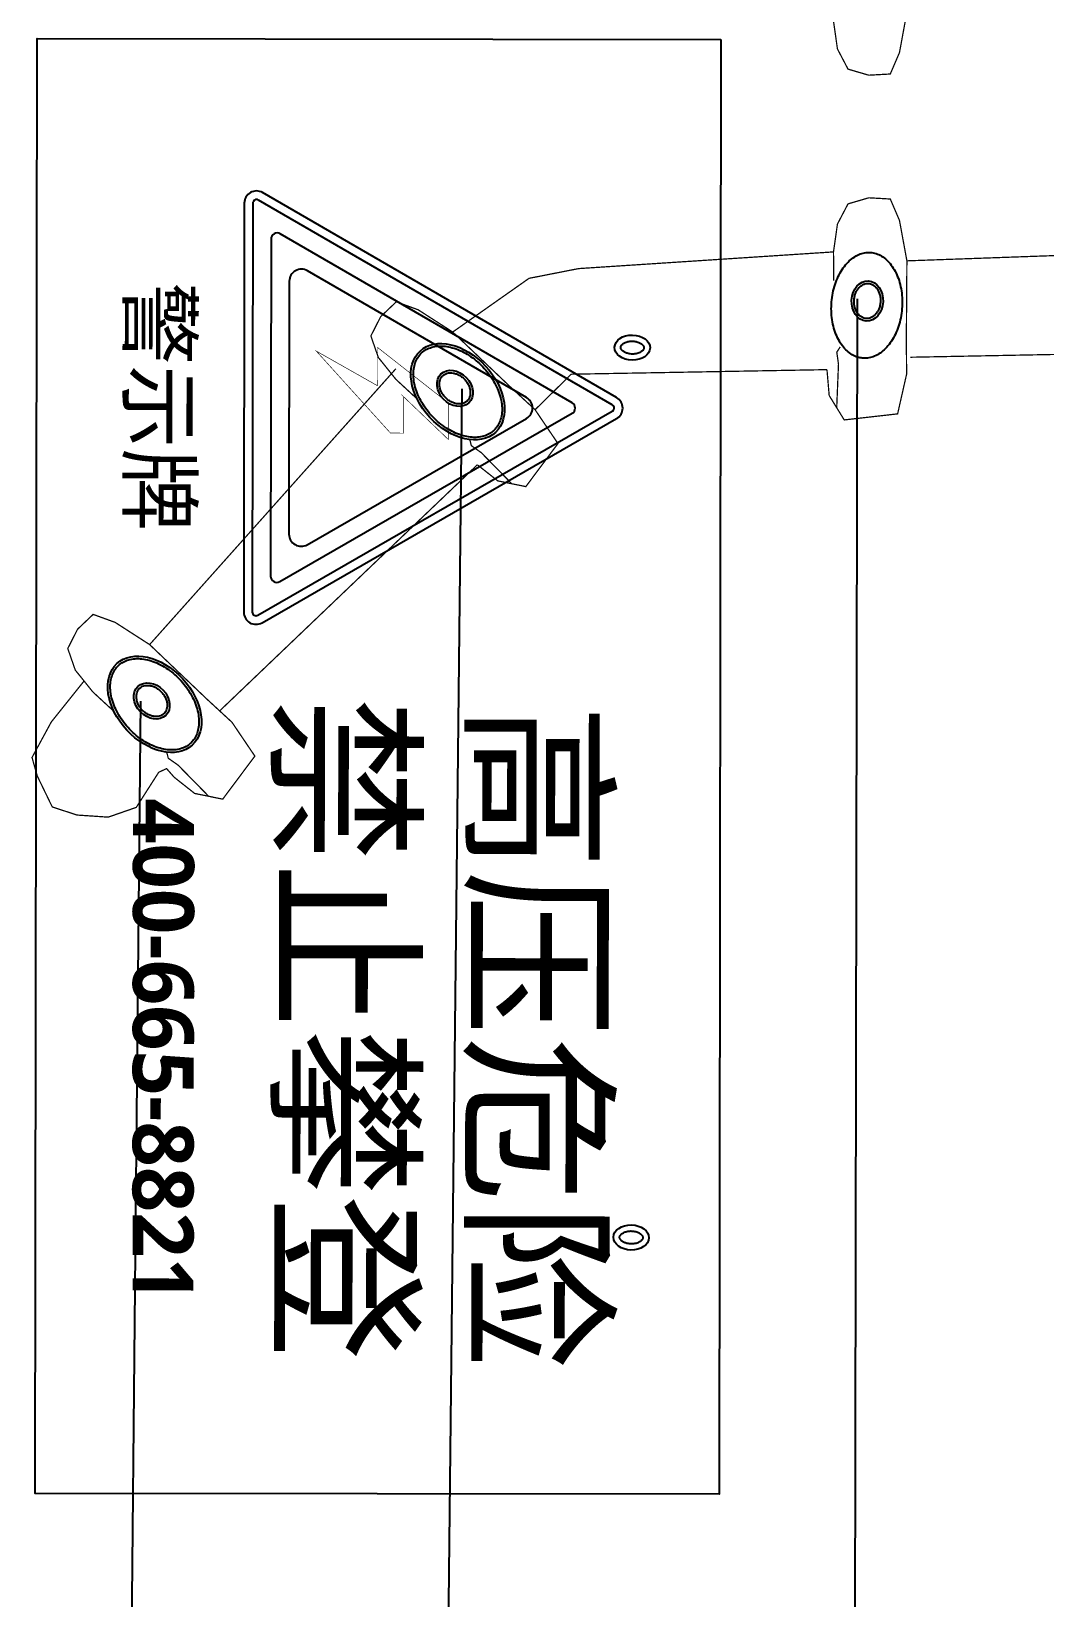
# Model space of a CAD drawing. Header units: millimetres. Extents: x -124346 to 101329, y -150859 to 114847.
# Drawn here: x -92182 to -90139, y -26287 to -23128 of the extents above; entities that cross this region are included whole.
import ezdxf

# ---------------------------------------------------------------- set-up
doc = ezdxf.new("R2010")
doc.units = ezdxf.units.MM
for name, color, linetype in [('电子围栏', 7, 'Continuous'), ('电子围栏HTL', 5, 'Continuous'), ('车辆管理门禁', 7, 'Continuous')]:
    doc.layers.add(name, color=color, linetype=linetype)

# ---------------------------------------------------------------- blocks, each defined once
blk = doc.blocks.new('终端')
at = {"layer": '电子围栏HTL', "color": 1, "const_width": 1.95, "elevation": 1.20516533591816e-09}
for points in [[(-74.4910659790039, 4077.61058139801), (-11.11022186279297, 4128.350340843201), (44.15044403076172, 4158.359416007996), (73.00540924072266, 4150.125025749207), (120.8124542236328, 4126.978308677673), (133.4135131835938, 4088.761382102966), (136.6961669921875, 4040.173529624939), (121.5591125488281, 3996.658496856689), (67.06207275390625, 3961.832492828369), (61.39421844482422, 3949.626497268677), (74.897216796875, 3937.730930328369)], [(-131.0013961791992, 3975.928010940552), (-558.9804840087891, 3593.992273330688)], [(-28.12882232666016, 3867.313312530518), (-410.0148773193359, 3467.611782073975)], [(-615.9134902954102, 3505.808861732483), (-699.2366790771484, 3387.449204444885), (-714.3454360961914, 3310.547803878784), (-740.2449722290039, 2915.20712852478)], [(-495.3711242675781, 3378.053314208984), (-550.4886703491211, 3322.036286354065), (-557.5826263427734, 2925.324833869934)], [(-726.3634414672852, 2801.363991737366), (-749.2845611572266, 2158.11890411377)], [(-588.9557266235352, 2168.425040245056), (-576.8173828125, 2795.887712478638)]]:
    blk.add_lwpolyline(points, dxfattribs=at)
at = {"layer": '电子围栏HTL', "color": 4, "const_width": 1.95, "elevation": 1.20516533591816e-09}
for points in [[(74.897216796875, 3937.730930328369), (99.8977279663086, 3906.100646972656), (108.7910003662109, 3862.547827720642), (42.01305389404297, 3812.71385383606), (-10.45902252197266, 3848.172463417053), (-45.79863739013672, 3886.454161643982), (-131.0013961791992, 3975.928010940552), (-165.5083923339844, 4029.501127243042), (-177.8802719116211, 4063.520975112915), (-154.8369598388672, 4087.72486114502), (-124.9131774902344, 4102.889603614807), (-91.47403717041016, 4091.249461174011), (-57.50809478759766, 4063.971700668335), (-27.20904541015625, 4031.150198936462)], [(104.344367980957, 3884.324236869812), (56.09487152099609, 3931.695989608765), (45.31562805175781, 3947.026391983032), (35.89545440673828, 3949.407858848572)], [(-410.0148773193359, 3467.611782073975), (-385.0143661499023, 3435.981498718262), (-376.12109375, 3392.428679466248), (-442.8990478515625, 3342.594704627991), (-495.3711242675781, 3378.053314208984), (-530.7107238769531, 3416.335013389587), (-615.9134902954102, 3505.808861732483), (-650.4204864501953, 3559.381978034973), (-662.7923583984375, 3593.401825904846), (-639.7490463256836, 3617.605711936951), (-609.8252792358398, 3632.770454406738), (-576.3861465454102, 3621.130311965942), (-542.4201889038086, 3593.852551460266), (-512.1211395263672, 3561.031050682068)], [(-380.5677337646484, 3414.205088615417), (-428.8172149658203, 3461.576840400696), (-439.5964736938477, 3476.907242774963), (-449.0166473388672, 3479.288710594177)], [(-557.5826263427734, 2925.324833869934), (-517.4108047485352, 2921.900556564331), (-479.5722427368164, 2898.572858810425), (-488.9501800537109, 2815.779297828674), (-550.7167587280273, 2801.796432495117), (-602.8145904541016, 2802.235987663269), (-726.3634414672852, 2801.363991737366), (-789.0392456054688, 2812.877259254456), (-822.3090438842773, 2827.143795967102), (-824.1816253662109, 2860.510181427002), (-814.7548675537109, 2892.705488204956), (-783.3803482055664, 2909.116118431091), (-740.2449722290039, 2915.20712852478), (-695.5779647827148, 2914.830267906189)], [(-498.4915313720703, 2910.236707687378), (-566.0528564453125, 2907.486568450928), (-584.6073684692383, 2910.121578216553), (-592.7914810180664, 2904.8840675354)]]:
    blk.add_lwpolyline(points, dxfattribs=at)
at = {"layer": '电子围栏HTL', "color": 4, "extrusion": (0, 0, -1)}
for centre, major_axis, ratio, start_param, end_param in [((-38.38165283203125, 3968.185474395752, 1.20516533591816e-09), (-63.19614841119486, 58.49391876273786), 0.6821285898235966, 3.141593018249367, 9.424778325428953), ((-43.58670043945312, 3972.566875457764, 1.20516533591816e-09), (-22.42457993212561, 21.55598137382859), 0.784154966032652, 3.141593077130963, 9.42477838431055), ((-523.2937469482422, 3498.066325187683, 1.20516533591816e-09), (-63.19612543990343, 58.49393572424727), 0.6821286320975145, 3.141592633511696, 9.424777940691282), ((-528.4987945556641, 3502.447726249695, 1.20516533591816e-09), (-22.42454919233966, 21.55600580136741), 0.78415509795116, 3.141591709364947, 9.424777016544533), ((-657.3222961425781, 2863.586847305298, 1.20516533591816e-09), (85.90043789462933, 6.033733392900515), 0.6821286020582786, 4.987777746379152e-09, 6.283185312167364), ((-664.079231262207, 2862.791213035583, 1.20516533591816e-09), (31.06417264761005, 1.59345449309008), 0.7841550623176602, -3.170450670886282e-07, 6.283184990134519)]:
    blk.add_ellipse(centre, major_axis=major_axis, ratio=ratio, start_param=start_param, end_param=end_param, dxfattribs=at)
at = {"layer": '电子围栏HTL', "color": 4}
for points, knots in [([(21.95233154296875, 3912.340718269348, 1.20516533591816e-09), (20.41031646728516, 3910.674751281738, 1.20516533591816e-09), (18.71141815185547, 3909.153883934021, 1.20516533591816e-09), (14.45311737060547, 3906.003878593445, 1.20516533591816e-09), (11.78861236572266, 3904.482932090759, 1.20516533591816e-09), (6.000228881835938, 3902.011222839355, 1.20516533591816e-09), (2.876152038574219, 3901.060930252075, 1.20516533591816e-09), (-3.758384704589844, 3899.774399757385, 1.20516533591816e-09), (-7.268638610839844, 3899.438519477844, 1.20516533591816e-09), (-14.57766723632812, 3899.408595085144, 1.20516533591816e-09), (-18.37613677978516, 3899.714660644531, 1.20516533591816e-09), (-26.14798736572266, 3900.973158836365, 1.20516533591816e-09), (-30.12111663818359, 3901.925561904907, 1.20516533591816e-09), (-38.12137603759766, 3904.457335472107, 1.20516533591816e-09), (-42.14832305908203, 3906.036631584167, 1.20516533591816e-09), (-50.13410186767578, 3909.780747413635, 1.20516533591816e-09), (-54.09278106689453, 3911.945485115051, 1.20516533591816e-09), (-61.82304382324219, 3916.799519538879, 1.20516533591816e-09), (-65.59449768066406, 3919.488729476929, 1.20516533591816e-09), (-72.83805847167969, 3925.313801765442, 1.20516533591816e-09), (-76.31004333496094, 3928.44957447052, 1.20516533591816e-09), (-82.85230255126953, 3935.075552940369, 1.20516533591816e-09), (-85.9224624633789, 3938.565663337708, 1.20516533591816e-09), (-91.57160186767578, 3945.796528816223, 1.20516533591816e-09), (-94.15047454833984, 3949.537180900574, 1.20516533591816e-09), (-98.74331665039062, 3957.15668964386, 1.20516533591816e-09), (-100.757194519043, 3961.035429000854, 1.20516533591816e-09), (-104.1649398803711, 3968.813296318054, 1.20516533591816e-09), (-105.558723449707, 3972.712271690369, 1.20516533591816e-09), (-107.6926193237305, 3980.411376953125, 1.20516533591816e-09), (-108.4326629638672, 3984.211289405823, 1.20516533591816e-09), (-109.2492752075195, 3991.597012519836, 1.20516533591816e-09), (-109.3258819580078, 3995.182522773743, 1.20516533591816e-09), (-108.8303298950195, 4002.035884857178, 1.20516533591816e-09), (-108.2584457397461, 4005.303450584412, 1.20516533591816e-09), (-106.5007705688477, 4011.438446998596, 1.20516533591816e-09), (-105.3154602050781, 4014.305920600891, 1.20516533591816e-09), (-102.3738250732422, 4019.584399223328, 1.20516533591816e-09), (-100.6177062988281, 4021.995955467224, 1.20516533591816e-09), (-96.57260131835938, 4026.323575019836, 1.20516533591816e-09), (-94.28316497802734, 4028.240113258362, 1.20516533591816e-09), (-89.2078857421875, 4031.537675857544, 1.20516533591816e-09), (-86.42149353027344, 4032.918509483337, 1.20516533591816e-09), (-80.40515899658203, 4035.098080635071, 1.20516533591816e-09), (-77.17515563964844, 4035.896333694458, 1.20516533591816e-09), (-70.35153198242188, 4036.869788169861, 1.20516533591816e-09), (-66.7581787109375, 4037.044697761536, 1.20516533591816e-09), (-59.31063079833984, 4036.749227523804, 1.20516533591816e-09), (-55.45672607421875, 4036.278787612915, 1.20516533591816e-09), (-47.60425567626953, 4034.69424533844, 1.20516533591816e-09), (-43.60591888427734, 4033.580189704895, 1.20516533591816e-09), (-35.58626556396484, 4030.73362827301, 1.20516533591816e-09), (-31.56512451171875, 4029.001201629639, 1.20516533591816e-09), (-23.62158203125, 4024.964528083801, 1.20516533591816e-09), (-19.69929504394531, 4022.660367012024, 1.20516533591816e-09), (-12.07107543945312, 4017.545733451843, 1.20516533591816e-09), (-8.365242004394531, 4014.735346794128, 1.20516533591816e-09), (-1.279945373535156, 4008.690051078796, 1.20516533591816e-09), (2.099418640136719, 4005.455231666565, 1.20516533591816e-09), (8.432411193847656, 3998.656483650208, 1.20516533591816e-09), (11.38593292236328, 3995.092651367188, 1.20516533591816e-09), (16.781494140625, 3987.742147445679, 1.20516533591816e-09), (19.22344207763672, 3983.955581665039, 1.20516533591816e-09), (23.52659606933594, 3976.273739814758, 1.20516533591816e-09), (25.38770294189453, 3972.378586769104, 1.20516533591816e-09), (28.47926330566406, 3964.598164558411, 1.20516533591816e-09), (29.70960998535156, 3960.71305847168, 1.20516533591816e-09), (31.51181793212891, 3953.071545600891, 1.20516533591816e-09), (32.08364105224609, 3949.31537437439, 1.20516533591816e-09), (32.56523895263672, 3942.044854164124, 1.20516533591816e-09), (32.47512054443359, 3938.530818939209, 1.20516533591816e-09), (31.65339660644531, 3931.843658447266, 1.20516533591816e-09), (30.92213439941406, 3928.670773506165, 1.20516533591816e-09), (28.85643005371094, 3922.741837501526, 1.20516533591816e-09), (27.52245330810547, 3919.985606193542, 1.20516533591816e-09), (24.73520660400391, 3915.630071640015, 1.20516533591816e-09), (23.41423034667969, 3913.920132637024, 1.20516533591816e-09), (21.95233154296875, 3912.340718269348, 1.20516533591816e-09)], [0, 0, 0, 0, 0.1284411886256824, 0.1284411886256824, 0.2960238533893789, 0.2960238533893789, 0.4636065181530754, 0.4636065181530754, 0.631189182916772, 0.631189182916772, 0.7987718476804685, 0.7987718476804685, 0.966354512444165, 0.966354512444165, 1.133937177207861, 1.133937177207861, 1.301519841971558, 1.301519841971558, 1.469102506735254, 1.469102506735254, 1.636685171498951, 1.636685171498951, 1.804267836262647, 1.804267836262647, 1.971850501026344, 1.971850501026344, 2.13943316579004, 2.13943316579004, 2.307015830553737, 2.307015830553737, 2.474598495317433, 2.474598495317433, 2.64218116008113, 2.64218116008113, 2.809763824844826, 2.809763824844826, 2.977346489608522, 2.977346489608522, 3.144929154372219, 3.144929154372219, 3.312511819135915, 3.312511819135915, 3.480094483899612, 3.480094483899612, 3.647677148663308, 3.647677148663308, 3.815259813427005, 3.815259813427005, 3.982842478190701, 3.982842478190701, 4.150425142954398, 4.150425142954398, 4.318007807718095, 4.318007807718095, 4.485590472481792, 4.485590472481792, 4.653173137245489, 4.653173137245489, 4.820755802009185, 4.820755802009185, 4.988338466772882, 4.988338466772882, 5.155921131536579, 5.155921131536579, 5.323503796300276, 5.323503796300276, 5.491086461063973, 5.491086461063973, 5.65866912582767, 5.65866912582767, 5.826251790591367, 5.826251790591367, 5.993834455355064, 5.993834455355064, 6.16141712011876, 6.16141712011876, 6.283185307179586, 6.283185307179586, 6.283185307179586, 6.283185307179586]), ([(-23.97376251220703, 3953.713613510132, 1.20516533591816e-09), (-24.74960327148438, 3952.906506538391, 1.20516533591816e-09), (-25.61448669433594, 3952.184798240662, 1.20516533591816e-09), (-27.74059295654297, 3950.773769378662, 1.20516533591816e-09), (-29.04778289794922, 3950.134832382202, 1.20516533591816e-09), (-31.88588714599609, 3949.179347038269, 1.20516533591816e-09), (-33.41695404052734, 3948.863386154175, 1.20516533591816e-09), (-36.64337158203125, 3948.589505195618, 1.20516533591816e-09), (-38.33838653564453, 3948.631987571716, 1.20516533591816e-09), (-41.80987548828125, 3949.092660903931, 1.20516533591816e-09), (-43.58595275878906, 3949.510945320129, 1.20516533591816e-09), (-47.12533569335938, 3950.715461730957, 1.20516533591816e-09), (-48.88833618164062, 3951.501624107361, 1.20516533591816e-09), (-52.30655670166016, 3953.408975601196, 1.20516533591816e-09), (-53.9615478515625, 3954.530039787292, 1.20516533591816e-09), (-57.07558441162109, 3957.05237865448, 1.20516533591816e-09), (-58.53444671630859, 3958.453508377075, 1.20516533591816e-09), (-61.18058776855469, 3961.46337890625, 1.20516533591816e-09), (-62.36771392822266, 3963.071954727173, 1.20516533591816e-09), (-64.41195678710938, 3966.410936355591, 1.20516533591816e-09), (-65.26895141601562, 3968.141131401062, 1.20516533591816e-09), (-66.6160659790039, 3971.629907608032, 1.20516533591816e-09), (-67.10611724853516, 3973.388194084167, 1.20516533591816e-09), (-67.7074203491211, 3976.839461326599, 1.20516533591816e-09), (-67.8187484741211, 3978.532053947449, 1.20516533591816e-09), (-67.67625427246094, 3981.768294334412, 1.20516533591816e-09), (-67.42281341552734, 3983.31161403656, 1.20516533591816e-09), (-66.58358764648438, 3986.187401771545, 1.20516533591816e-09), (-65.99838256835938, 3987.520009040833, 1.20516533591816e-09), (-64.53192901611328, 3989.9387550354, 1.20516533591816e-09), (-63.65081787109375, 3991.025595664978, 1.20516533591816e-09), (-61.61860656738281, 3992.930340766907, 1.20516533591816e-09), (-60.46686553955078, 3993.748665809631, 1.20516533591816e-09), (-57.91688537597656, 3995.086524009705, 1.20516533591816e-09), (-56.51808166503906, 3995.605677604675, 1.20516533591816e-09), (-53.51634216308594, 3996.306657791138, 1.20516533591816e-09), (-51.91348266601562, 3996.487915992737, 1.20516533591816e-09), (-48.57326507568359, 3996.48280620575, 1.20516533591816e-09), (-46.8363037109375, 3996.296167373657, 1.20516533591816e-09), (-43.31653594970703, 3995.547064781189, 1.20516533591816e-09), (-41.53411102294922, 3994.984589576721, 1.20516533591816e-09), (-38.01903533935547, 3993.50154876709, 1.20516533591816e-09), (-36.28665924072266, 3992.581083297729, 1.20516533591816e-09), (-32.96484375, 3990.423881530762, 1.20516533591816e-09), (-31.37560272216797, 3989.187277793884, 1.20516533591816e-09), (-28.42398071289062, 3986.459985733032, 1.20516533591816e-09), (-27.061767578125, 3984.969445228577, 1.20516533591816e-09), (-24.63373565673828, 3981.812539100647, 1.20516533591816e-09), (-23.56806945800781, 3980.14635181427, 1.20516533591816e-09), (-21.78369903564453, 3976.727615356445, 1.20516533591816e-09), (-21.06512451171875, 3974.975304603577, 1.20516533591816e-09), (-20.00251770019531, 3971.478883743286, 1.20516533591816e-09), (-19.65853881835938, 3969.735109329224, 1.20516533591816e-09), (-19.34698486328125, 3966.3469581604, 1.20516533591816e-09), (-19.37923431396484, 3964.702981948853, 1.20516533591816e-09), (-19.79783630371094, 3961.590960502625, 1.20516533591816e-09), (-20.18368530273438, 3960.123118400574, 1.20516533591816e-09), (-21.27310943603516, 3957.414847373962, 1.20516533591816e-09), (-21.97618865966797, 3956.174021720886, 1.20516533591816e-09), (-23.18025970458984, 3954.58861541748, 1.20516533591816e-09), (-23.56464385986328, 3954.139219284058, 1.20516533591816e-09), (-23.97376251220703, 3953.713613510132, 1.20516533591816e-09)], [0, 0, 0, 0, 0.1729665859760499, 0.1729665859760499, 0.3879312132415461, 0.3879312132415461, 0.6028958405070424, 0.6028958405070424, 0.8178604677725386, 0.8178604677725386, 1.032825095038035, 1.032825095038035, 1.247789722303531, 1.247789722303531, 1.462754349569027, 1.462754349569027, 1.677718976834523, 1.677718976834523, 1.892683604100019, 1.892683604100019, 2.107648231365516, 2.107648231365516, 2.322612858631012, 2.322612858631012, 2.537577485896508, 2.537577485896508, 2.752542113162004, 2.752542113162004, 2.9675067404275, 2.9675067404275, 3.182471367692997, 3.182471367692997, 3.397435994958493, 3.397435994958493, 3.612400622223989, 3.612400622223989, 3.827365249489485, 3.827365249489485, 4.042329876754981, 4.042329876754981, 4.257294504020478, 4.257294504020478, 4.472259131285974, 4.472259131285974, 4.687223758551471, 4.687223758551471, 4.902188385816967, 4.902188385816967, 5.117153013082464, 5.117153013082464, 5.332117640347961, 5.332117640347961, 5.547082267613457, 5.547082267613457, 5.762046894878954, 5.762046894878954, 5.97701152214445, 5.97701152214445, 6.191976149409947, 6.191976149409947, 6.283185307179586, 6.283185307179586, 6.283185307179586, 6.283185307179586]), ([(-462.9597702026367, 3442.221570014954, 1.20516533591816e-09), (-464.5017700195312, 3440.555602073669, 1.20516533591816e-09), (-466.2006759643555, 3439.034735679626, 1.20516533591816e-09), (-470.4589767456055, 3435.884729385376, 1.20516533591816e-09), (-473.1234893798828, 3434.363783836365, 1.20516533591816e-09), (-478.911865234375, 3431.892073631287, 1.20516533591816e-09), (-482.0359497070312, 3430.941781044006, 1.20516533591816e-09), (-488.6704864501953, 3429.655250549316, 1.20516533591816e-09), (-492.1807327270508, 3429.319370269775, 1.20516533591816e-09), (-499.4897537231445, 3429.28944683075, 1.20516533591816e-09), (-503.2882232666016, 3429.595511436462, 1.20516533591816e-09), (-511.0600738525391, 3430.85401058197, 1.20516533591816e-09), (-515.0332107543945, 3431.806413650513, 1.20516533591816e-09), (-523.0334625244141, 3434.338187217712, 1.20516533591816e-09), (-527.0604248046875, 3435.917482376099, 1.20516533591816e-09), (-535.0461883544922, 3439.661598205566, 1.20516533591816e-09), (-539.0048751831055, 3441.826335906982, 1.20516533591816e-09), (-546.7351379394531, 3446.680370330811, 1.20516533591816e-09), (-550.5065994262695, 3449.36958026886, 1.20516533591816e-09), (-557.7501525878906, 3455.194652557373, 1.20516533591816e-09), (-561.2221527099609, 3458.330426216125, 1.20516533591816e-09), (-567.7643966674805, 3464.9564037323, 1.20516533591816e-09), (-570.8345718383789, 3468.446515083313, 1.20516533591816e-09), (-576.4836959838867, 3475.677380561829, 1.20516533591816e-09), (-579.0625686645508, 3479.418031692505, 1.20516533591816e-09), (-583.6554107666016, 3487.037540435791, 1.20516533591816e-09), (-585.6692810058594, 3490.91628074646, 1.20516533591816e-09), (-589.077033996582, 3498.694147109985, 1.20516533591816e-09), (-590.4708251953125, 3502.5931224823, 1.20516533591816e-09), (-592.6047210693359, 3510.292227745056, 1.20516533591816e-09), (-593.3447647094727, 3514.092141151428, 1.20516533591816e-09), (-594.1613693237305, 3521.477863311768, 1.20516533591816e-09), (-594.2379837036133, 3525.063373565674, 1.20516533591816e-09), (-593.7424240112305, 3531.916736602783, 1.20516533591816e-09), (-593.170539855957, 3535.184301376343, 1.20516533591816e-09), (-591.4128646850586, 3541.319298744202, 1.20516533591816e-09), (-590.2275543212891, 3544.186771392822, 1.20516533591816e-09), (-587.2859115600586, 3549.465250968933, 1.20516533591816e-09), (-585.5298080444336, 3551.87680721283, 1.20516533591816e-09), (-581.4847030639648, 3556.204426765442, 1.20516533591816e-09), (-579.1952590942383, 3558.120964050293, 1.20516533591816e-09), (-574.1199798583984, 3561.418526649475, 1.20516533591816e-09), (-571.3335876464844, 3562.799361228943, 1.20516533591816e-09), (-565.3172454833984, 3564.978932380676, 1.20516533591816e-09), (-562.0872573852539, 3565.777184486389, 1.20516533591816e-09), (-555.2636260986328, 3566.750639915466, 1.20516533591816e-09), (-551.670280456543, 3566.925548553467, 1.20516533591816e-09), (-544.2227325439453, 3566.630078315735, 1.20516533591816e-09), (-540.3688201904297, 3566.159638404846, 1.20516533591816e-09), (-532.516357421875, 3564.575096130371, 1.20516533591816e-09), (-528.5180053710938, 3563.4610414505, 1.20516533591816e-09), (-520.4983596801758, 3560.614480018616, 1.20516533591816e-09), (-516.4772186279297, 3558.88205242157, 1.20516533591816e-09), (-508.5336685180664, 3554.845379829407, 1.20516533591816e-09), (-504.6114044189453, 3552.541217803955, 1.20516533591816e-09), (-496.9831771850586, 3547.426584243774, 1.20516533591816e-09), (-493.2773361206055, 3544.616198539734, 1.20516533591816e-09), (-486.1920318603516, 3538.570902824402, 1.20516533591816e-09), (-482.8126754760742, 3535.336082458496, 1.20516533591816e-09), (-476.4796905517578, 3528.537334442139, 1.20516533591816e-09), (-473.5261611938477, 3524.973502159119, 1.20516533591816e-09), (-468.1305923461914, 3517.622999191284, 1.20516533591816e-09), (-465.6886444091797, 3513.836433410645, 1.20516533591816e-09), (-461.385498046875, 3506.154590606689, 1.20516533591816e-09), (-459.5243835449219, 3502.259438514709, 1.20516533591816e-09), (-456.4328384399414, 3494.479015350342, 1.20516533591816e-09), (-455.2024841308594, 3490.593909263611, 1.20516533591816e-09), (-453.400276184082, 3482.952396392822, 1.20516533591816e-09), (-452.8284683227539, 3479.196225166321, 1.20516533591816e-09), (-452.3468551635742, 3471.925704956055, 1.20516533591816e-09), (-452.4369735717773, 3468.41166973114, 1.20516533591816e-09), (-453.2587051391602, 3461.724509239197, 1.20516533591816e-09), (-453.9899597167969, 3458.55162525177, 1.20516533591816e-09), (-456.0556640625, 3452.622689247131, 1.20516533591816e-09), (-457.3896408081055, 3449.866457939148, 1.20516533591816e-09), (-460.176887512207, 3445.510922431946, 1.20516533591816e-09), (-461.4978637695312, 3443.800984382629, 1.20516533591816e-09), (-462.9597702026367, 3442.221570014954, 1.20516533591816e-09)], [0, 0, 0, 0, 0.1284411886256824, 0.1284411886256824, 0.2960238533893789, 0.2960238533893789, 0.4636065181530754, 0.4636065181530754, 0.631189182916772, 0.631189182916772, 0.7987718476804685, 0.7987718476804685, 0.966354512444165, 0.966354512444165, 1.133937177207861, 1.133937177207861, 1.301519841971558, 1.301519841971558, 1.469102506735254, 1.469102506735254, 1.636685171498951, 1.636685171498951, 1.804267836262647, 1.804267836262647, 1.971850501026344, 1.971850501026344, 2.13943316579004, 2.13943316579004, 2.307015830553737, 2.307015830553737, 2.474598495317433, 2.474598495317433, 2.64218116008113, 2.64218116008113, 2.809763824844826, 2.809763824844826, 2.977346489608522, 2.977346489608522, 3.144929154372219, 3.144929154372219, 3.312511819135915, 3.312511819135915, 3.480094483899612, 3.480094483899612, 3.647677148663308, 3.647677148663308, 3.815259813427005, 3.815259813427005, 3.982842478190701, 3.982842478190701, 4.150425142954398, 4.150425142954398, 4.318007807718095, 4.318007807718095, 4.485590472481792, 4.485590472481792, 4.653173137245489, 4.653173137245489, 4.820755802009185, 4.820755802009185, 4.988338466772882, 4.988338466772882, 5.155921131536579, 5.155921131536579, 5.323503796300276, 5.323503796300276, 5.491086461063973, 5.491086461063973, 5.65866912582767, 5.65866912582767, 5.826251790591367, 5.826251790591367, 5.993834455355064, 5.993834455355064, 6.16141712011876, 6.16141712011876, 6.283185307179586, 6.283185307179586, 6.283185307179586, 6.283185307179586]), ([(-508.885856628418, 3483.594464302063, 1.20516533591816e-09), (-509.6616973876953, 3482.787358283997, 1.20516533591816e-09), (-510.5265808105469, 3482.065649032593, 1.20516533591816e-09), (-512.6526870727539, 3480.654620170593, 1.20516533591816e-09), (-513.9598846435547, 3480.015683174133, 1.20516533591816e-09), (-516.797981262207, 3479.0601978302, 1.20516533591816e-09), (-518.3290634155273, 3478.744236946106, 1.20516533591816e-09), (-521.5554656982422, 3478.470356941223, 1.20516533591816e-09), (-523.2504806518555, 3478.512838363647, 1.20516533591816e-09), (-526.7219619750977, 3478.973512649536, 1.20516533591816e-09), (-528.4980545043945, 3479.391796112061, 1.20516533591816e-09), (-532.0374298095703, 3480.596312522888, 1.20516533591816e-09), (-533.8004379272461, 3481.382475852966, 1.20516533591816e-09), (-537.2186431884766, 3483.289826393127, 1.20516533591816e-09), (-538.8736419677734, 3484.410891532898, 1.20516533591816e-09), (-541.987678527832, 3486.933229446411, 1.20516533591816e-09), (-543.4465484619141, 3488.334359169006, 1.20516533591816e-09), (-546.0926895141602, 3491.344229698181, 1.20516533591816e-09), (-547.2798080444336, 3492.952805519104, 1.20516533591816e-09), (-549.3240509033203, 3496.291787147522, 1.20516533591816e-09), (-550.1810455322266, 3498.021983146667, 1.20516533591816e-09), (-551.5281677246094, 3501.510758399963, 1.20516533591816e-09), (-552.0182113647461, 3503.269044876099, 1.20516533591816e-09), (-552.619514465332, 3506.720313072205, 1.20516533591816e-09), (-552.730842590332, 3508.41290473938, 1.20516533591816e-09), (-552.5883560180664, 3511.649146080017, 1.20516533591816e-09), (-552.3349075317383, 3513.192464828491, 1.20516533591816e-09), (-551.4956817626953, 3516.068253517151, 1.20516533591816e-09), (-550.9104766845703, 3517.400859832764, 1.20516533591816e-09), (-549.4440307617188, 3519.819605827332, 1.20516533591816e-09), (-548.5629196166992, 3520.906445503235, 1.20516533591816e-09), (-546.5306930541992, 3522.811192512512, 1.20516533591816e-09), (-545.3789596557617, 3523.629517555237, 1.20516533591816e-09), (-542.8289794921875, 3524.967374801636, 1.20516533591816e-09), (-541.43017578125, 3525.486529350281, 1.20516533591816e-09), (-538.4284439086914, 3526.187509536743, 1.20516533591816e-09), (-536.8255844116211, 3526.368766784668, 1.20516533591816e-09), (-533.4853744506836, 3526.363656997681, 1.20516533591816e-09), (-531.7483978271484, 3526.177018165588, 1.20516533591816e-09), (-528.2286376953125, 3525.42791557312, 1.20516533591816e-09), (-526.4461975097656, 3524.865441322327, 1.20516533591816e-09), (-522.9311370849609, 3523.382399559021, 1.20516533591816e-09), (-521.1987686157227, 3522.461934089661, 1.20516533591816e-09), (-517.8769454956055, 3520.304732322693, 1.20516533591816e-09), (-516.2876892089844, 3519.06812953949, 1.20516533591816e-09), (-513.336067199707, 3516.340836524963, 1.20516533591816e-09), (-511.9738540649414, 3514.850297927856, 1.20516533591816e-09), (-509.5458297729492, 3511.693390846252, 1.20516533591816e-09), (-508.4801635742188, 3510.027202606201, 1.20516533591816e-09), (-506.6957931518555, 3506.608466148376, 1.20516533591816e-09), (-505.9772186279297, 3504.856155395508, 1.20516533591816e-09), (-504.9146194458008, 3501.359735488892, 1.20516533591816e-09), (-504.5706329345703, 3499.615961074829, 1.20516533591816e-09), (-504.2590789794922, 3496.227808952332, 1.20516533591816e-09), (-504.2913360595703, 3494.583832740784, 1.20516533591816e-09), (-504.7099380493164, 3491.47181224823, 1.20516533591816e-09), (-505.0957794189453, 3490.003970146179, 1.20516533591816e-09), (-506.1852035522461, 3487.295699119568, 1.20516533591816e-09), (-506.8882827758789, 3486.054873466492, 1.20516533591816e-09), (-508.0923538208008, 3484.469467163086, 1.20516533591816e-09), (-508.4767303466797, 3484.020071029663, 1.20516533591816e-09), (-508.885856628418, 3483.594464302063, 1.20516533591816e-09)], [0, 0, 0, 0, 0.1729665859760499, 0.1729665859760499, 0.3879312132415461, 0.3879312132415461, 0.6028958405070424, 0.6028958405070424, 0.8178604677725386, 0.8178604677725386, 1.032825095038035, 1.032825095038035, 1.247789722303531, 1.247789722303531, 1.462754349569027, 1.462754349569027, 1.677718976834523, 1.677718976834523, 1.892683604100019, 1.892683604100019, 2.107648231365516, 2.107648231365516, 2.322612858631012, 2.322612858631012, 2.537577485896508, 2.537577485896508, 2.752542113162004, 2.752542113162004, 2.9675067404275, 2.9675067404275, 3.182471367692997, 3.182471367692997, 3.397435994958493, 3.397435994958493, 3.612400622223989, 3.612400622223989, 3.827365249489485, 3.827365249489485, 4.042329876754981, 4.042329876754981, 4.257294504020478, 4.257294504020478, 4.472259131285974, 4.472259131285974, 4.687223758551471, 4.687223758551471, 4.902188385816967, 4.902188385816967, 5.117153013082464, 5.117153013082464, 5.332117640347961, 5.332117640347961, 5.547082267613457, 5.547082267613457, 5.762046894878954, 5.762046894878954, 5.97701152214445, 5.97701152214445, 6.191976149409947, 6.191976149409947, 6.283185307179586, 6.283185307179586, 6.283185307179586, 6.283185307179586]), ([(-575.3122711181641, 2869.34731388092, 1.20516533591816e-09), (-575.1532211303711, 2867.082818031311, 1.20516533591816e-09), (-575.2073287963867, 2864.803259849548, 1.20516533591816e-09), (-575.8256225585938, 2859.542708396912, 1.20516533591816e-09), (-576.5406112670898, 2856.559147834778, 1.20516533591816e-09), (-578.7007141113281, 2850.647402763367, 1.20516533591816e-09), (-580.1463012695312, 2847.719401359558, 1.20516533591816e-09), (-583.7496109008789, 2842.002017974854, 1.20516533591816e-09), (-585.9074478149414, 2839.213042259216, 1.20516533591816e-09), (-590.8885345458984, 2833.86406993866, 1.20516533591816e-09), (-593.7116546630859, 2831.304368019104, 1.20516533591816e-09), (-599.9488220214844, 2826.499886512756, 1.20516533591816e-09), (-603.3627014160156, 2824.255260467529, 1.20516533591816e-09), (-610.6844787597656, 2820.155795097351, 1.20516533591816e-09), (-614.5922088623047, 2818.301028251648, 1.20516533591816e-09), (-622.7878875732422, 2815.041951179504, 1.20516533591816e-09), (-627.0757064819336, 2813.637679100037, 1.20516533591816e-09), (-635.9056625366211, 2811.324597358704, 1.20516533591816e-09), (-640.4476852416992, 2810.415810585022, 1.20516533591816e-09), (-649.6524124145508, 2809.122208595276, 1.20516533591816e-09), (-654.3149948120117, 2808.737408638, 1.20516533591816e-09), (-663.6235885620117, 2808.503281593323, 1.20516533591816e-09), (-668.2694625854492, 2808.653962135315, 1.20516533591816e-09), (-677.4077072143555, 2809.484981536865, 1.20516533591816e-09), (-681.8999481201172, 2810.165320396423, 1.20516533591816e-09), (-690.598503112793, 2812.032425880432, 1.20516533591816e-09), (-694.8046798706055, 2813.219183921814, 1.20516533591816e-09), (-702.8075180053711, 2816.058650016785, 1.20516533591816e-09), (-706.60400390625, 2817.71132183075, 1.20516533591816e-09), (-713.6774978637695, 2821.425554275513, 1.20516533591816e-09), (-716.9542922973633, 2823.487012863159, 1.20516533591816e-09), (-722.8976516723633, 2827.947079658508, 1.20516533591816e-09), (-725.5640258789062, 2830.345450401306, 1.20516533591816e-09), (-730.2211380004883, 2835.39773273468, 1.20516533591816e-09), (-732.2118453979492, 2838.051241874695, 1.20516533591816e-09), (-735.481330871582, 2843.531941413879, 1.20516533591816e-09), (-736.7604751586914, 2846.35880279541, 1.20516533591816e-09), (-738.5951385498047, 2852.116368293762, 1.20516533591816e-09), (-739.1512069702148, 2855.047297477722, 1.20516533591816e-09), (-739.5373687744141, 2860.958472251892, 1.20516533591816e-09), (-739.3674926757812, 2863.939377784729, 1.20516533591816e-09), (-738.2975692749023, 2869.896531105042, 1.20516533591816e-09), (-737.3969955444336, 2872.873049736023, 1.20516533591816e-09), (-734.8678970336914, 2878.751010894775, 1.20516533591816e-09), (-733.2389755249023, 2881.652165412903, 1.20516533591816e-09), (-729.2779922485352, 2887.293097496033, 1.20516533591816e-09), (-726.945915222168, 2890.032479286194, 1.20516533591816e-09), (-721.6327972412109, 2895.25971698761, 1.20516533591816e-09), (-718.6519012451172, 2897.747316360474, 1.20516533591816e-09), (-712.1218414306641, 2902.387401580811, 1.20516533591816e-09), (-708.572868347168, 2904.539761543274, 1.20516533591816e-09), (-701.0083312988281, 2908.437893867493, 1.20516533591816e-09), (-696.9929351806641, 2910.183609962463, 1.20516533591816e-09), (-688.6128692626953, 2913.211652755737, 1.20516533591816e-09), (-684.2483367919922, 2914.493948936462, 1.20516533591816e-09), (-675.2982330322266, 2916.554265022278, 1.20516533591816e-09), (-670.7127990722656, 2917.332266807556, 1.20516533591816e-09), (-661.4558410644531, 2918.359756469727, 1.20516533591816e-09), (-656.7844390869141, 2918.609231948853, 1.20516533591816e-09), (-647.4931411743164, 2918.572538375854, 1.20516533591816e-09), (-642.8733673095703, 2918.286363601685, 1.20516533591816e-09), (-633.8214645385742, 2917.188597679138, 1.20516533591816e-09), (-629.3894805908203, 2916.37700843811, 1.20516533591816e-09), (-620.8437576293945, 2914.256042480469, 1.20516533591816e-09), (-616.7301788330078, 2912.946681976318, 1.20516533591816e-09), (-608.9419021606445, 2909.874948501587, 1.20516533591816e-09), (-605.2673950195312, 2908.112624168396, 1.20516533591816e-09), (-598.4629287719727, 2904.196003913879, 1.20516533591816e-09), (-595.3331756591797, 2902.041838645935, 1.20516533591816e-09), (-589.7031097412109, 2897.416396141052, 1.20516533591816e-09), (-587.2029495239258, 2894.94540309906, 1.20516533591816e-09), (-582.8902816772461, 2889.769094467163, 1.20516533591816e-09), (-581.0776901245117, 2887.064200401306, 1.20516533591816e-09), (-578.1692657470703, 2881.499983787537, 1.20516533591816e-09), (-577.0729675292969, 2878.64089012146, 1.20516533591816e-09), (-575.8054809570312, 2873.62761592865, 1.20516533591816e-09), (-575.4630737304688, 2871.494160652161, 1.20516533591816e-09), (-575.3122711181641, 2869.34731388092, 1.20516533591816e-09)], [0, 0, 0, 0, 0.1284411886256824, 0.1284411886256824, 0.2960238533893789, 0.2960238533893789, 0.4636065181530754, 0.4636065181530754, 0.631189182916772, 0.631189182916772, 0.7987718476804685, 0.7987718476804685, 0.966354512444165, 0.966354512444165, 1.133937177207861, 1.133937177207861, 1.301519841971558, 1.301519841971558, 1.469102506735254, 1.469102506735254, 1.636685171498951, 1.636685171498951, 1.804267836262647, 1.804267836262647, 1.971850501026344, 1.971850501026344, 2.13943316579004, 2.13943316579004, 2.307015830553737, 2.307015830553737, 2.474598495317433, 2.474598495317433, 2.64218116008113, 2.64218116008113, 2.809763824844826, 2.809763824844826, 2.977346489608522, 2.977346489608522, 3.144929154372219, 3.144929154372219, 3.312511819135915, 3.312511819135915, 3.480094483899612, 3.480094483899612, 3.647677148663308, 3.647677148663308, 3.815259813427005, 3.815259813427005, 3.982842478190701, 3.982842478190701, 4.150425142954398, 4.150425142954398, 4.318007807718095, 4.318007807718095, 4.485590472481792, 4.485590472481792, 4.653173137245489, 4.653173137245489, 4.820755802009185, 4.820755802009185, 4.988338466772882, 4.988338466772882, 5.155921131536579, 5.155921131536579, 5.323503796300276, 5.323503796300276, 5.491086461063973, 5.491086461063973, 5.65866912582767, 5.65866912582767, 5.826251790591367, 5.826251790591367, 5.993834455355064, 5.993834455355064, 6.16141712011876, 6.16141712011876, 6.283185307179586, 6.283185307179586, 6.283185307179586, 6.283185307179586]), ([(-636.9099349975586, 2864.18488407135, 1.20516533591816e-09), (-636.8525848388672, 2863.066819190979, 1.20516533591816e-09), (-636.9184341430664, 2861.942301750183, 1.20516533591816e-09), (-637.3450317382812, 2859.426478385925, 1.20516533591816e-09), (-637.7739791870117, 2858.036158561707, 1.20516533591816e-09), (-639.0200424194336, 2855.313086509705, 1.20516533591816e-09), (-639.8376846313477, 2853.980616569519, 1.20516533591816e-09), (-641.846435546875, 2851.441006660461, 1.20516533591816e-09), (-643.0376129150391, 2850.234369277954, 1.20516533591816e-09), (-645.749641418457, 2848.018877983093, 1.20516533591816e-09), (-647.2702789306641, 2847.010370254517, 1.20516533591816e-09), (-650.5710601806641, 2845.254526138306, 1.20516533591816e-09), (-652.3509292602539, 2844.507361412048, 1.20516533591816e-09), (-656.0811538696289, 2843.320934295654, 1.20516533591816e-09), (-658.0312576293945, 2842.881744384766, 1.20516533591816e-09), (-662.0016174316406, 2842.338018417358, 1.20516533591816e-09), (-664.0216522216797, 2842.233509063721, 1.20516533591816e-09), (-668.0271759033203, 2842.364601135254, 1.20516533591816e-09), (-670.0124359130859, 2842.600198745728, 1.20516533591816e-09), (-673.8458938598633, 2843.395359039307, 1.20516533591816e-09), (-675.6938629150391, 2843.954874038696, 1.20516533591816e-09), (-679.1593627929688, 2845.360789299011, 1.20516533591816e-09), (-680.7766342163086, 2846.207047462463, 1.20516533591816e-09), (-683.7042922973633, 2848.131013870239, 1.20516533591816e-09), (-685.0144424438477, 2849.208400726318, 1.20516533591816e-09), (-687.2762145996094, 2851.527436256409, 1.20516533591816e-09), (-688.2278747558594, 2852.768576622009, 1.20516533591816e-09), (-689.7499542236328, 2855.348828315735, 1.20516533591816e-09), (-690.3209075927734, 2856.687602043152, 1.20516533591816e-09), (-691.0804901123047, 2859.412275314331, 1.20516533591816e-09), (-691.2697219848633, 2860.798557281494, 1.20516533591816e-09), (-691.2673110961914, 2863.583868026733, 1.20516533591816e-09), (-691.0755615234375, 2864.983643531799, 1.20516533591816e-09), (-690.3054809570312, 2867.758395195007, 1.20516533591816e-09), (-689.7265014648438, 2869.133516311646, 1.20516533591816e-09), (-688.1828994750977, 2871.801678657532, 1.20516533591816e-09), (-687.217903137207, 2873.09428024292, 1.20516533591816e-09), (-684.927864074707, 2875.525895118713, 1.20516533591816e-09), (-683.6028747558594, 2876.664444923401, 1.20516533591816e-09), (-680.6475372314453, 2878.717706680298, 1.20516533591816e-09), (-679.0174331665039, 2879.632147789001, 1.20516533591816e-09), (-675.5302505493164, 2881.179620742798, 1.20516533591816e-09), (-673.6734237670898, 2881.812529563904, 1.20516533591816e-09), (-669.827033996582, 2882.757661819458, 1.20516533591816e-09), (-667.8376998901367, 2883.069836616516, 1.20516533591816e-09), (-663.8290939331055, 2883.354870796204, 1.20516533591816e-09), (-661.8100433349609, 2883.327714920044, 1.20516533591816e-09), (-657.8466110229492, 2882.936970710754, 1.20516533591816e-09), (-655.9024810791016, 2882.573397636414, 1.20516533591816e-09), (-652.1887588500977, 2881.53418636322, 1.20516533591816e-09), (-650.4194183349609, 2880.858622550964, 1.20516533591816e-09), (-647.1430892944336, 2879.240052223206, 1.20516533591816e-09), (-645.6363754272461, 2878.297245025635, 1.20516533591816e-09), (-642.9530639648438, 2876.205246925354, 1.20516533591816e-09), (-641.7766265869141, 2875.05645942688, 1.20516533591816e-09), (-639.7944107055664, 2872.621159553528, 1.20516533591816e-09), (-638.9884033203125, 2871.335156440735, 1.20516533591816e-09), (-637.7596969604492, 2868.687167167664, 1.20516533591816e-09), (-637.3363418579102, 2867.325282096863, 1.20516533591816e-09), (-637.0046997070312, 2865.362292289734, 1.20516533591816e-09), (-636.940185546875, 2864.774464607239, 1.20516533591816e-09), (-636.9099349975586, 2864.18488407135, 1.20516533591816e-09)], [0, 0, 0, 0, 0.1729665859760499, 0.1729665859760499, 0.3879312132415461, 0.3879312132415461, 0.6028958405070424, 0.6028958405070424, 0.8178604677725386, 0.8178604677725386, 1.032825095038035, 1.032825095038035, 1.247789722303531, 1.247789722303531, 1.462754349569027, 1.462754349569027, 1.677718976834523, 1.677718976834523, 1.892683604100019, 1.892683604100019, 2.107648231365516, 2.107648231365516, 2.322612858631012, 2.322612858631012, 2.537577485896508, 2.537577485896508, 2.752542113162004, 2.752542113162004, 2.9675067404275, 2.9675067404275, 3.182471367692997, 3.182471367692997, 3.397435994958493, 3.397435994958493, 3.612400622223989, 3.612400622223989, 3.827365249489485, 3.827365249489485, 4.042329876754981, 4.042329876754981, 4.257294504020478, 4.257294504020478, 4.472259131285974, 4.472259131285974, 4.687223758551471, 4.687223758551471, 4.902188385816967, 4.902188385816967, 5.117153013082464, 5.117153013082464, 5.332117640347961, 5.332117640347961, 5.547082267613457, 5.547082267613457, 5.762046894878954, 5.762046894878954, 5.97701152214445, 5.97701152214445, 6.191976149409947, 6.191976149409947, 6.283185307179586, 6.283185307179586, 6.283185307179586, 6.283185307179586])]:
    blk.add_open_spline(points, degree=3, knots=knots, dxfattribs=at)
blk = doc.blocks.new('A$C21FC10FB')
at = {"layer": '电子围栏HTL', "color": 2}
blk.add_lwpolyline([(0, 5611.408399267588), (11942.17769745295, 5611.408399267588), (11942.17769745295, 0), (0, 0)], close=True, dxfattribs=at)
at = {"layer": '电子围栏HTL', "color": 1}
for points in [[(2940.200493933764, 4759.523785764293), (1261.731305828274, 1852.329873026698, 0.5773502691896255), (1348.333846206719, 1702.329873026698), (4705.272222417698, 1702.329873026698, 0.5773502691896255), (4791.874762796142, 1852.329873026698), (3113.405574690652, 4759.523785764293, 0.577350269189626)], [(3000.822272198668, 4724.523785764293), (1322.353084093178, 1817.329873026698, 0.5773502691895435), (1348.333846206719, 1772.329873026698), (4705.272222417698, 1772.329873026698, 0.5773502691896991), (4731.252984531238, 1817.329873026698), (3052.783796425749, 4724.523785764293, 0.5773502691899357)], [(2983.501764122964, 4394.523785764308), (1599.481213304185, 1997.329873026698, 0.5773502691896706), (1642.782483493414, 1922.329873026698), (4410.823585130987, 1922.329873026698, 0.5773502691895785), (4454.124855320202, 1997.329873026698), (3070.104304501423, 4394.523785764308, 0.5773502691898174)], [(2940.200493933749, 4019.523785764319), (1902.590104628718, 2222.329873026698, 0.5773502691896268), (1989.192645007162, 2072.329873026698), (4064.41342361721, 2072.329873026698, 0.577350269189625), (4151.015963995655, 2222.329873026698), (3113.405574690638, 4019.523785764319, 0.577350269189625)]]:
    blk.add_lwpolyline(points, format="xyb", close=True, dxfattribs=at)
at = {"layer": '电子围栏HTL', "color": 1, "const_width": 5}
blk.add_lwpolyline([(2918.073214179603, 2993.165779956849), (3286.945537113934, 3379.723018628603), (2987.614732849877, 3379.723018628603), (2531.058901482844, 2796.867424766184), (2845.507722169044, 2796.867424766184), (2562.013459503883, 2294.712500641705), (3022.808281033533, 2712.571825179097), (3234.497386756892, 2904.536366872184), (3234.497386756892, 3012.340391633043), (2936.370591237312, 3012.340391633043)], dxfattribs=at)
at = {"layer": '电子围栏HTL', "color": 254}
for centre in [(2529.906177401077, 4888.129674105527), (9834.663201094649, 4888.129674105527)]:
    blk.add_ellipse(centre, major_axis=(2.509595660143532, 145.3925778015691), ratio=0.7099867083227019, dxfattribs=at)
for points in [[(2531.552860410477, 4983.529698644063), (2530.362631042372, 4983.550242983409), (2529.170431585313, 4983.481134544425), (2526.710416938964, 4983.14595111386), (2525.441954682668, 4982.879407492961), (2522.778926949279, 4982.100114810492), (2521.384166784555, 4981.586700378855), (2518.454256994737, 4980.251097484095), (2516.919313835795, 4979.42836649876), (2513.730331562489, 4977.417471117951), (2512.076680286118, 4976.229029089478), (2508.697349285256, 4973.448620138999), (2506.972045903181, 4971.856607818925), (2503.510128876398, 4968.254147597803), (2501.773791471176, 4966.243787093237), (2497.644607654307, 4960.892322272837), (2495.27915659851, 4957.344161550245), (2490.825272420465, 4949.50388031072), (2488.737204865698, 4945.212465893052), (2484.978227646629, 4936.019777047943), (2483.307400340767, 4931.119025075495), (2480.486448616721, 4920.874276240917), (2479.336310984669, 4915.530647604937), (2477.623269947595, 4904.586089531818), (2477.060342829165, 4898.985436387222), (2476.552062348434, 4887.722676506237), (2476.606706141421, 4882.060809334405), (2477.328206254751, 4870.873840587748), (2477.995086257215, 4865.348989700287), (2479.899688739213, 4854.629477746752), (2481.137446906112, 4849.435129449466), (2484.105454321776, 4839.557009816581), (2485.835700661046, 4834.873675294508), (2489.67260665691, 4826.1739427309), (2491.779098070474, 4822.158165518904), (2496.216652415751, 4814.910220225436), (2498.547127861602, 4811.678837370262), (2503.255244782922, 4806.055325240555), (2505.631533970256, 4803.663841930142), (2510.256094237237, 4799.69163094461), (2512.502202214833, 4798.110573925023), (2516.352430309169, 4795.867723183826), (2517.998429937681, 4795.088097977827), (2521.122316110414, 4793.889836980208), (2522.600256410689, 4793.469879876193), (2525.448033438137, 4792.904860728526), (2526.819001459604, 4792.758699123398), (2529.561317372689, 4792.703199989213), (2530.934365450754, 4792.793812044045), (2533.792449352011, 4793.241811545628), (2535.278685790618, 4793.600233671135), (2538.430292713689, 4794.666166643157), (2540.095796972062, 4795.375002099358), (2543.607319001763, 4797.237632613236), (2545.452705887263, 4798.392302708049), (2549.268801569764, 4801.22066684721), (2551.238707028111, 4802.89462803059), (2555.215784964617, 4806.796585935219), (2557.222338451233, 4809.024458718708), (2561.174209424382, 4814.029023544332), (2563.119162821473, 4816.805448729803), (2566.853720117782, 4822.868420793402), (2568.643151618395, 4826.154700673233), (2571.984696416723, 4833.173666066908), (2573.536747498496, 4836.906134608467), (2576.336923660405, 4844.736139068405), (2577.585038044796, 4848.833511074801), (2580.158043591189, 4859.003931205552), (2581.310390064551, 4865.20856920135), (2582.830277356028, 4877.872194666215), (2583.197854171274, 4884.330678006736), (2583.12401283154, 4897.207567020298), (2582.682575533545, 4903.625507619323), (2581.027289114456, 4916.12848759858), (2579.813374097706, 4922.212978574822), (2576.711852235443, 4933.772548281151), (2574.824219384725, 4939.246849836643), (2570.537956973771, 4949.345121387665), (2568.139606664277, 4953.96792804584), (2563.469625523998, 4961.517867365081), (2561.241836718706, 4964.598592082064), (2556.741348632713, 4969.993473808016), (2554.46972119878, 4972.307107787357), (2550.035295630601, 4976.190099406071), (2547.874204885797, 4977.759649193027), (2543.771116233431, 4980.254679258345), (2541.830702640436, 4981.181838687913), (2538.475233302888, 4982.435357916078), (2537.024742835856, 4982.835744461299), (2534.235396693301, 4983.369906620395), (2532.894725592996, 4983.50653694565), (2531.552860410477, 4983.529698644063)], [(9836.309884104048, 4983.529698644063), (9835.119654735943, 4983.550242983409), (9833.927455278885, 4983.481134544425), (9831.467440632536, 4983.14595111386), (9830.19897837624, 4982.879407492961), (9827.53595064285, 4982.100114810492), (9826.141190478127, 4981.586700378855), (9823.211280688309, 4980.251097484095), (9821.676337529367, 4979.42836649876), (9818.48735525606, 4977.417471117951), (9816.83370397969, 4976.229029089478), (9813.454372978827, 4973.448620138999), (9811.729069596753, 4971.856607818925), (9808.26715256997, 4968.254147597803), (9806.530815164748, 4966.243787093237), (9802.401631347879, 4960.892322272837), (9800.036180292082, 4957.344161550245), (9795.582296114037, 4949.50388031072), (9793.49422855927, 4945.212465893052), (9789.7352513402, 4936.019777047943), (9788.064424034339, 4931.119025075495), (9785.243472310292, 4920.874276240917), (9784.09333467824, 4915.530647604937), (9782.380293641167, 4904.586089531818), (9781.817366522737, 4898.985436387222), (9781.309086042005, 4887.722676506237), (9781.363729834993, 4882.060809334405), (9782.085229948323, 4870.873840587748), (9782.752109950787, 4865.348989700287), (9784.656712432785, 4854.629477746752), (9785.894470599684, 4849.435129449466), (9788.862478015348, 4839.557009816581), (9790.592724354618, 4834.873675294508), (9794.429630350482, 4826.1739427309), (9796.536121764046, 4822.158165518904), (9800.973676109323, 4814.910220225436), (9803.304151555174, 4811.678837370262), (9808.012268476494, 4806.055325240555), (9810.388557663828, 4803.663841930142), (9815.013117930808, 4799.69163094461), (9817.259225908405, 4798.110573925023), (9821.10945400274, 4795.867723183826), (9822.755453631253, 4795.088097977827), (9825.879339803985, 4793.889836980208), (9827.357280104261, 4793.469879876193), (9830.205057131709, 4792.904860728526), (9831.576025153176, 4792.758699123398), (9834.31834106626, 4792.703199989213), (9835.691389144326, 4792.793812044045), (9838.549473045583, 4793.241811545628), (9840.03570948419, 4793.600233671135), (9843.18731640726, 4794.666166643157), (9844.852820665634, 4795.375002099358), (9848.364342695335, 4797.237632613236), (9850.209729580834, 4798.392302708049), (9854.025825263336, 4801.22066684721), (9855.995730721683, 4802.89462803059), (9859.972808658189, 4806.796585935219), (9861.979362144804, 4809.024458718708), (9865.931233117954, 4814.029023544332), (9867.876186515045, 4816.805448729803), (9871.610743811354, 4822.868420793402), (9873.400175311966, 4826.154700673233), (9876.741720110294, 4833.173666066908), (9878.293771192068, 4836.906134608467), (9881.093947353977, 4844.736139068405), (9882.342061738367, 4848.833511074801), (9884.91506728476, 4859.003931205552), (9886.067413758123, 4865.20856920135), (9887.5873010496, 4877.872194666215), (9887.954877864846, 4884.330678006736), (9887.881036525112, 4897.207567020298), (9887.439599227117, 4903.625507619323), (9885.784312808028, 4916.12848759858), (9884.570397791278, 4922.212978574822), (9881.468875929015, 4933.772548281151), (9879.581243078297, 4939.246849836643), (9875.294980667342, 4949.345121387665), (9872.896630357849, 4953.96792804584), (9868.22664921757, 4961.517867365081), (9865.998860412277, 4964.598592082064), (9861.498372326285, 4969.993473808016), (9859.226744892352, 4972.307107787357), (9854.792319324173, 4976.190099406071), (9852.631228579368, 4977.759649193027), (9848.528139927002, 4980.254679258345), (9846.587726334008, 4981.181838687913), (9843.23225699646, 4982.435357916078), (9841.781766529428, 4982.835744461299), (9838.992420386872, 4983.369906620395), (9837.651749286568, 4983.50653694565), (9836.309884104048, 4983.529698644063)]]:
    blk.add_open_spline(points, degree=3, knots=[0, 0, 0, 0, 0.1088178776581017, 0.1088178776581017, 0.2176357553162034, 0.2176357553162034, 0.3264536329743051, 0.3264536329743051, 0.4352715106324068, 0.4352715106324068, 0.5440893882905085, 0.5440893882905085, 0.6529072659486101, 0.6529072659486101, 0.7617251436067118, 0.7617251436067118, 0.9156990871466006, 0.9156990871466006, 1.069673030686489, 1.069673030686489, 1.223646974226378, 1.223646974226378, 1.377620917766267, 1.377620917766267, 1.531594861306156, 1.531594861306156, 1.685568804846045, 1.685568804846045, 1.839542748385933, 1.839542748385933, 1.993516691925822, 1.993516691925822, 2.147490635465711, 2.147490635465711, 2.3014645790056, 2.3014645790056, 2.455438522545488, 2.455438522545488, 2.609412466085377, 2.609412466085377, 2.763386409625265, 2.763386409625265, 2.888750807030764, 2.888750807030764, 3.014115204436262, 3.014115204436262, 3.13947960184176, 3.13947960184176, 3.264843999247258, 3.264843999247258, 3.390208396652756, 3.390208396652756, 3.515572794058254, 3.515572794058254, 3.640937191463752, 3.640937191463752, 3.766301588869251, 3.766301588869251, 3.891665986274749, 3.891665986274749, 4.017030383680247, 4.017030383680247, 4.142394781085745, 4.142394781085745, 4.267759178491243, 4.267759178491243, 4.393123575896741, 4.393123575896741, 4.568946349123293, 4.568946349123293, 4.744769122349846, 4.744769122349846, 4.920591895576398, 4.920591895576398, 5.09641466880295, 5.09641466880295, 5.272237442029502, 5.272237442029502, 5.448060215256055, 5.448060215256055, 5.595277518852598, 5.595277518852598, 5.742494822449142, 5.742494822449142, 5.889712126045686, 5.889712126045686, 6.03692942964223, 6.03692942964223, 6.160503977700379, 6.160503977700379, 6.283185307179586, 6.283185307179586, 6.283185307179586, 6.283185307179586], dxfattribs=at)
at = {"layer": '电子围栏HTL', "color": 7, "insert": (5454.829126012395, 4621.135945842077), "char_height": 1000, "attachment_point": 1}
blk.add_mtext_dynamic_manual_height_columns('{\\fMicrosoft YaHei|b1|i0|c134|p34;\\C254;高压危险}', width=5889.184688077774, gutter_width=17.5, heights=[0], dxfattribs=at)
at = {"layer": '电子围栏HTL', "color": 254, "insert": (5394.537154187914, 3035.330408969021), "char_height": 1000, "attachment_point": 1}
blk.add_mtext_dynamic_manual_height_columns('{\\fMicrosoft YaHei|b1|i0|c134|p34;禁止攀登}', width=6155.365269403206, gutter_width=17.5, heights=[0], dxfattribs=at)
at = {"layer": '电子围栏HTL', "char_height": 500, "attachment_point": 1}
for s, width, insert in [('{\\fMicrosoft YaHei|b1|i0|c134|p34;\\C254;警示牌}', 3014.434533115709, (1996.252902952023, 1257.951744047576)), ('{\\fMicrosoft YaHei|b1|i0|c134|p34;\\C254;400-665-8821}', 5410.059148284257, (6233.475432090927, 1296.195034643402))]:
    blk.add_mtext_dynamic_manual_height_columns(s, width=width, gutter_width=17.5, heights=[0], dxfattribs=dict(at, insert=insert))

msp = doc.modelspace()

# ---------------------------------------------------------------- linework, layer by layer
at = {"layer": '电子围栏', "color": 4, "linetype": 'ByBlock', "ltscale": 0.001, "flags": 128}
for points in [[(-90516.84037990219, -23667.08283916001), (-90526.9045598591, -29268.74052974467), (-90323.33364815361, -113282.9702503372), (-90291.31125754959, -119407.5468187321)], [(-91122.52102507002, -119240.9218203712), (-91165.97998375542, -113090.864035486), (-91370.46582091696, -29095.02510592227), (-91313.28298056967, -23848.55341580396)], [(-91961.96512163526, -24478.71497872357), (-91999.93452764399, -28460.65360289697), (-91787.67182422525, -112464.9124126721), (-91719.50987852461, -118635.1335949886)]]:
    msp.add_lwpolyline(points, dxfattribs=at)

# ---------------------------------------------------------------- block references
at = {"layer": '电子围栏HTL', "color": 251, "xscale": 0.2457000000000003, "yscale": 0.2457000000000002, "zscale": 0.2457000000000002, "rotation": 269.9269042726222}
msp.add_blockref('A$C21FC10FB', (-92170.38493686265, -23142.4362603042), dxfattribs=at)
at = {"layer": '车辆管理门禁', "color": 2, "linetype": 'ByBlock', "yscale": 1.3, "zscale": 1.3}
for p, xscale, rotation in [((-86774.77725670583, -22144.73806796853, -1.539083171108077e-09), 1.3, 90), ((-86774.77725670583, -24534.87749057894, -1.539083171108077e-09), -1.3, 89.99999999999997)]:
    msp.add_blockref('终端', p, dxfattribs=dict(at, xscale=xscale, rotation=rotation))

doc.saveas('drawing.dxf')
